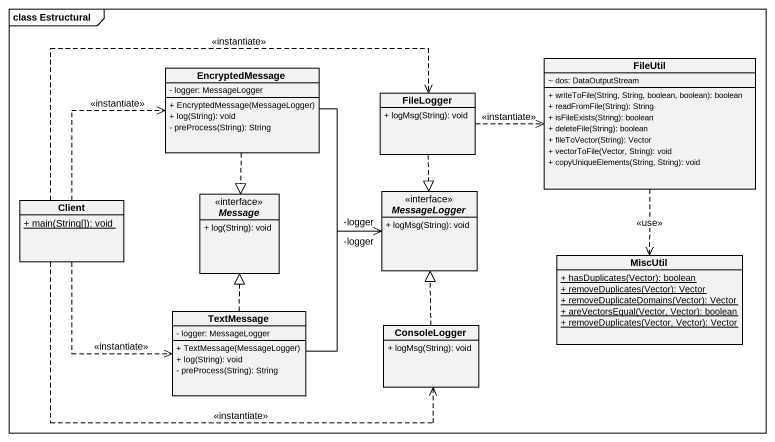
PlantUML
@startuml
mainframe class Estructural
hide circle
hide empty members
skinparam classAttributeIconSize 0
class FileUtil {
  ~ dos: DataOutputStream
  + writeToFile(String, String, boolean, boolean): boolean
  + readFromFile(String): String
  + isFileExists(String): boolean
  + deleteFile(String): boolean
  + fileToVector(String): Vector
  + vectorToFile(Vector, String): void
  + copyUniqueElements(String, String): void
}
class EncryptedMessage {
  - logger: MessageLogger
  + EncryptedMessage(MessageLogger)
  + log(String): void
  - preProcess(String): String
}
class FileLogger {
  + logMsg(String): void
}
class Client {
  {static} + main(String[]): void
}
interface Message <<interface>> {
  + log(String): void
}
interface MessageLogger <<interface>> {
  + logMsg(String): void
}
class MiscUtil {
  {static} + hasDuplicates(Vector): boolean
  {static} + removeDuplicates(Vector): Vector
  {static} + removeDuplicateDomains(Vector): Vector
  {static} + areVectorsEqual(Vector, Vector): boolean
  {static} + removeDuplicates(Vector, Vector): Vector
}
class TextMessage {
  - logger: MessageLogger
  + TextMessage(MessageLogger)
  + log(String): void
  - preProcess(String): String
}
class ConsoleLogger {
  + logMsg(String): void
}
FileUtil ..> MiscUtil : <<use>>
EncryptedMessage ..|> Message
EncryptedMessage --> "-logger" MessageLogger
FileLogger .right.> FileUtil : <<instantiate>>
FileLogger ..|> MessageLogger
Client .up.> EncryptedMessage : <<instantiate>>
Client .right.> FileLogger : <<instantiate>>
Client ..> TextMessage : <<instantiate>>
Client .right.> ConsoleLogger : <<instantiate>>
TextMessage .up.|> Message
TextMessage -up-> "-logger" MessageLogger
ConsoleLogger .up.|> MessageLogger
@enduml
